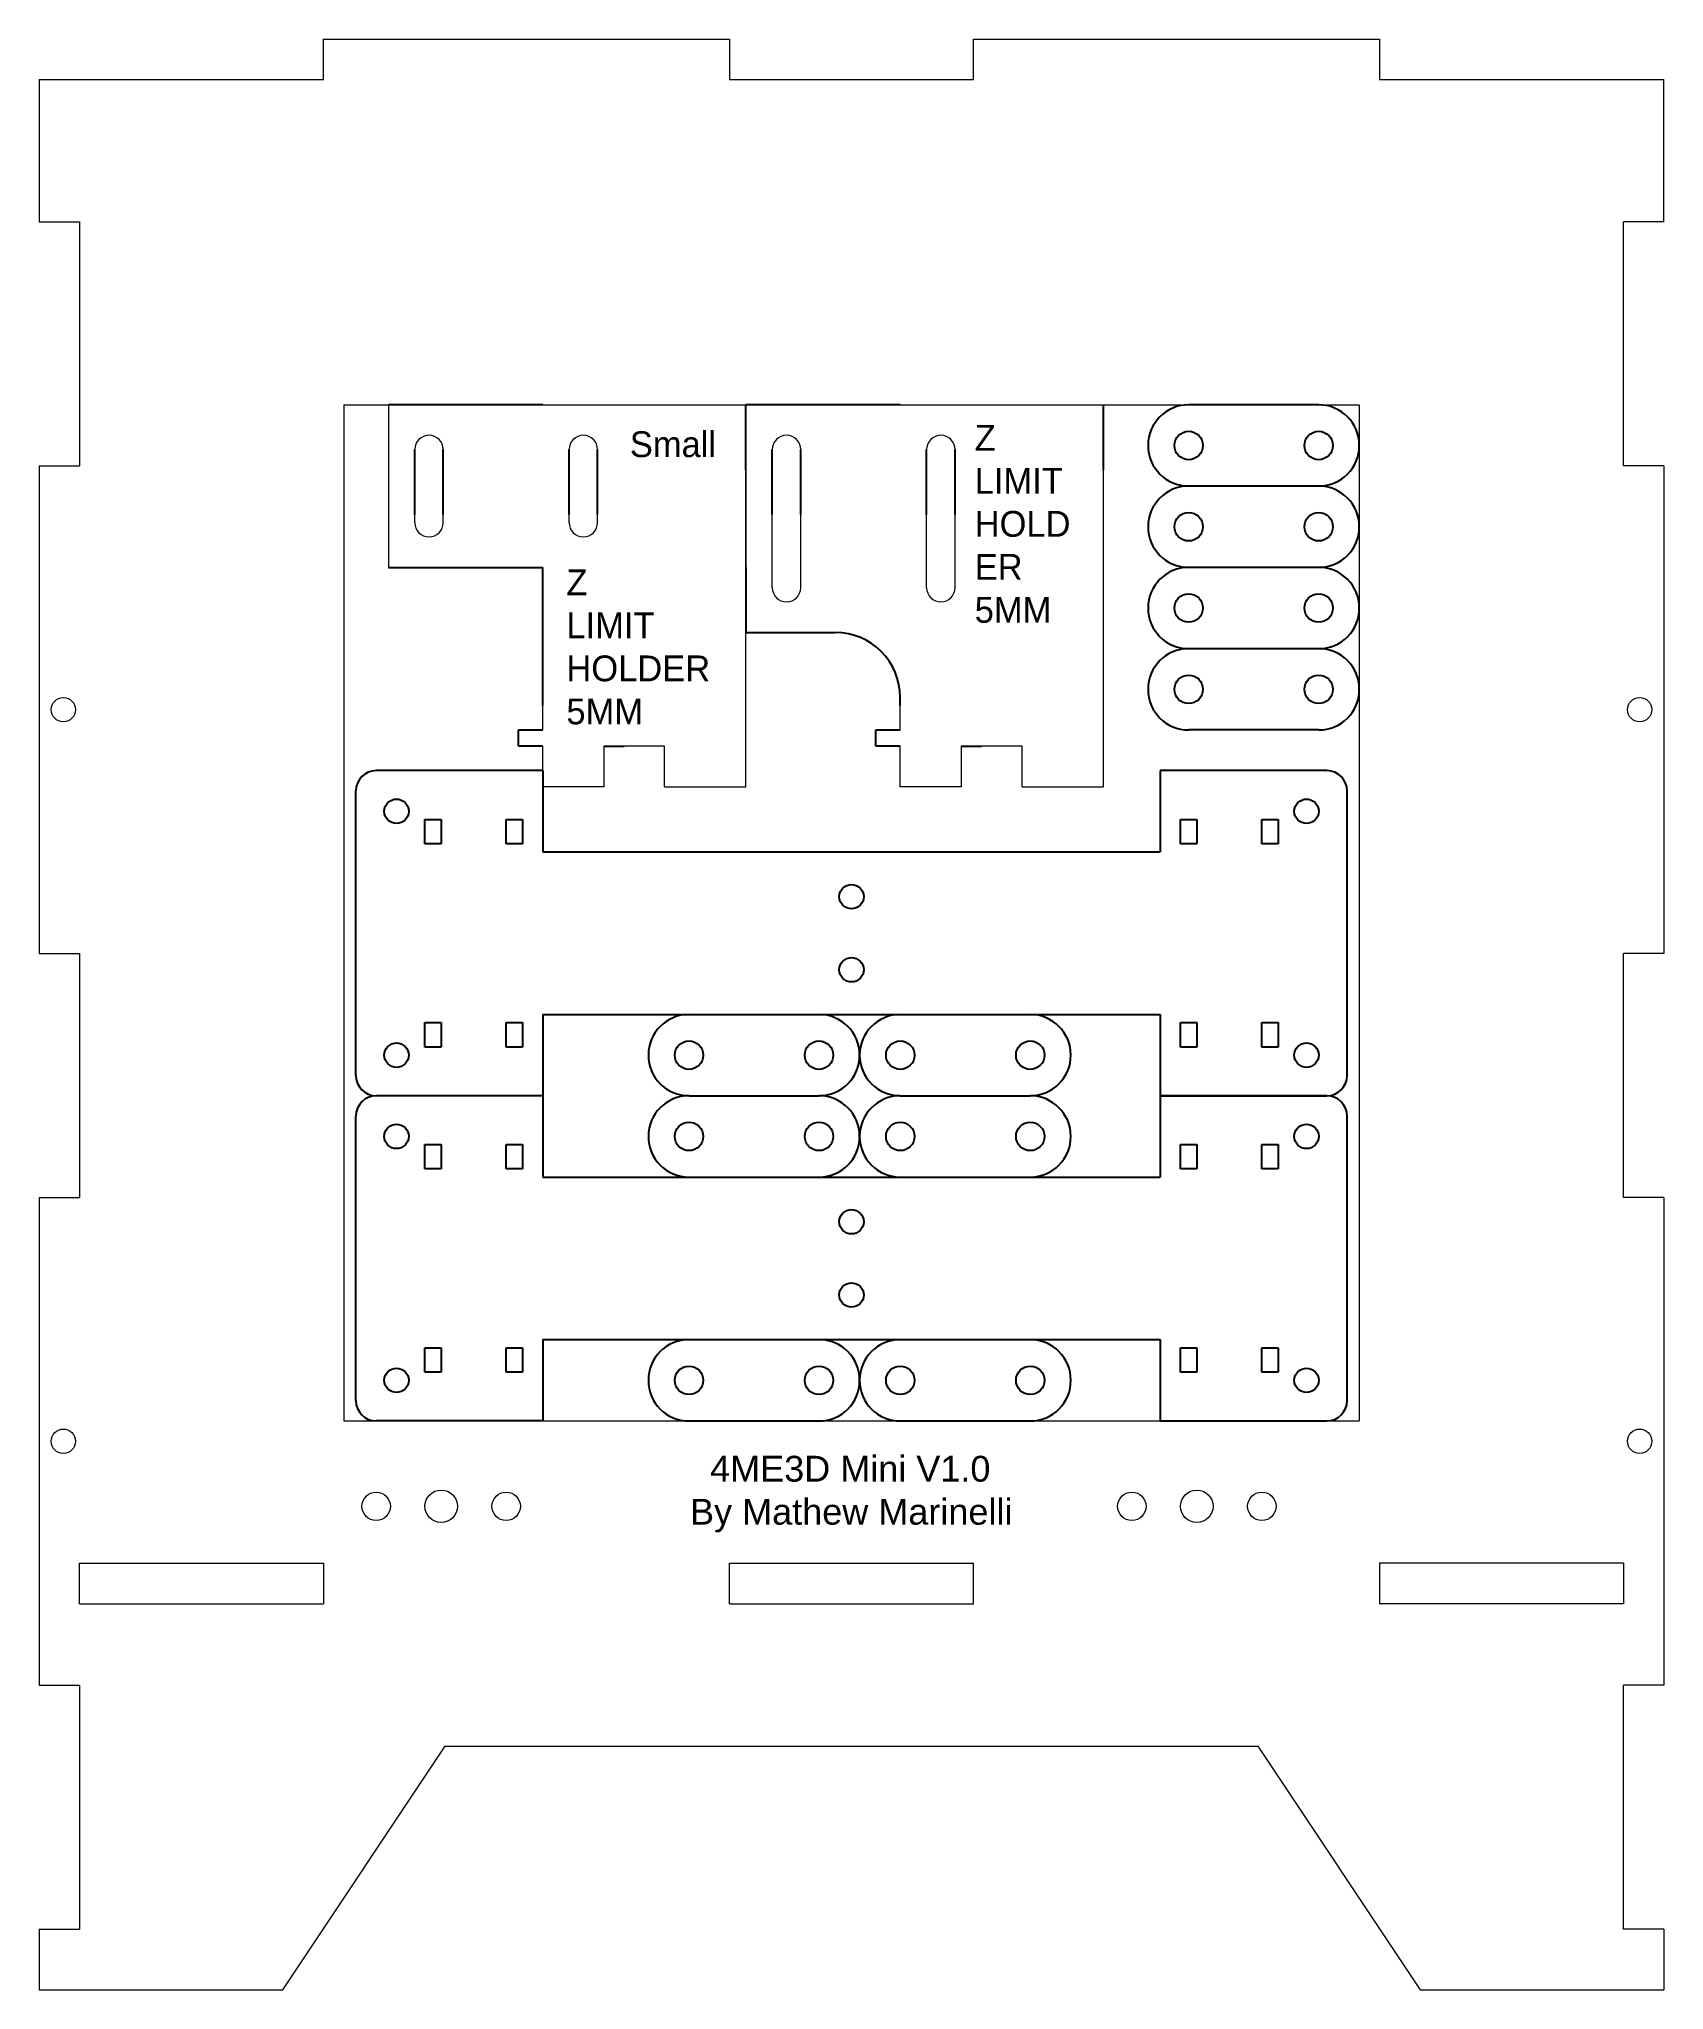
# Model space of a CAD drawing. Header units: millimetres. Extents: x -100 to 100, y -100 to 140.
import ezdxf

# ---------------------------------------------------------------- set-up
doc = ezdxf.new("R2010")
doc.units = ezdxf.units.MM

msp = doc.modelspace()

# ---------------------------------------------------------------- linework, layer by layer
at = {"color": 1, "linetype": 'Continuous', "lineweight": 15}
for p, q in [((-65, 135), (-65, 140)), ((-65, 140), (-15, 140)), ((-15, 140), (-15, 135)), ((15, 135), (15, 140)), ((15, 140), (65, 140)), ((65, 140), (65, 135)), ((-100, 135), (-100, 117.5)), ((-100, 135), (-65, 135)), ((-15, 135), (15, 135)), ((65, 135), (100, 135)), ((100, 117.5), (100, 135)), ((-100, 117.5), (-95, 117.5)), ((-95, 117.5), (-95, 87.5)), ((100, 117.5), (95, 117.5)), ((95, 87.5), (95, 117.5)), ((-62.5, 95), (62.5, 95)), ((-62.5, 95), (-62.5, -30)), ((-57, 95), (-57, 75)), ((-38, 95), (-13, 95)), ((-13, 95), (-13, 75)), ((6, 95), (31, 95)), ((62.5, 95), (62.5, -30)), ((-53.75, 80.5), (-53.75, 89.5)), ((-50.25, 80.5), (-50.25, 89.5)), ((-34.75, 80.5), (-34.75, 89.5)), ((-31.25, 80.5), (-31.25, 89.5)), ((-100, 87.5), (-100, 27.5)), ((-100, 87.5), (-95, 87.5)), ((-13, 48), (-13, 87)), ((31, 48), (31, 87)), ((100, 87.5), (95, 87.5)), ((100, 87.5), (100, 27.5)), ((-9.75, 72.5), (-9.75, 81.5)), ((-6.25, 72.5), (-6.25, 81.5)), ((9.25, 72.5), (9.25, 81.5)), ((9.25, 72.5), (9.25, 81.5)), ((12.75, 72.5), (12.75, 81.5)), ((12.75, 72.5), (12.75, 81.5)), ((-38, 55), (-38, 58)), ((6, 55), (6, 58)), ((-38, 48), (-38, 53)), ((-30.5, 53), (-30.5, 48)), ((-23, 53), (-28, 53)), ((-23, 48), (-23, 53)), ((6, 48), (6, 53)), ((13.5, 53), (13.5, 48)), ((21, 53), (16, 53)), ((21, 48), (21, 53)), ((-30.5, 48), (-38, 48)), ((-23, 48), (-13, 48)), ((13.5, 48), (6, 48)), ((21, 48), (31, 48)), ((-100, 27.5), (-95, 27.5)), ((-95, 27.5), (-95, -2.5)), ((100, 27.5), (95, 27.5)), ((95, -2.5), (95, 27.5)), ((-100, -2.5), (-100, -62.5)), ((-100, -2.5), (-95, -2.5)), ((100, -2.5), (95, -2.5)), ((100, -2.5), (100, -62.5)), ((-62.5, -30), (62.5, -30)), ((-95, -47.5), (-65, -47.5)), ((-95, -52.5), (-95, -47.5)), ((-65, -47.5), (-65, -52.5)), ((-15, -47.5), (15, -47.5)), ((-15, -52.5), (-15, -47.5)), ((15, -52.5), (15, -47.5)), ((95, -47.5), (65, -47.5)), ((65, -47.5), (65, -52.5)), ((95, -47.5), (95, -52.5)), ((-95, -52.5), (-65, -52.5)), ((-15, -52.5), (15, -52.5)), ((95, -52.5), (65, -52.5)), ((-100, -62.5), (-95, -62.5)), ((-95, -62.5), (-95, -92.5)), ((100, -62.5), (95, -62.5)), ((95, -92.5), (95, -62.5)), ((-70, -100), (-50, -70)), ((-50, -70), (50, -70)), ((50, -70), (70, -100)), ((-100, -92.5), (-100, -100)), ((-100, -92.5), (-95, -92.5)), ((100, -92.5), (95, -92.5)), ((100, -92.5), (100, -100)), ((-100, -100), (-70, -100)), ((70, -100), (100, -100))]:
    msp.add_line(p, q, dxfattribs=at)
at = {"color": 1}
for p, q in [((-38, 95), (-57, 95)), ((6, 95), (-13, 95)), ((-13, 87), (-13, 95)), ((31, 87), (31, 95)), ((57.5, 95), (41.5, 95)), ((-53.75, 81.5), (-53.75, 89.5)), ((-50.25, 81.5), (-50.25, 89.5)), ((-34.75, 81.5), (-34.75, 89.5)), ((-31.25, 81.5), (-31.25, 89.5)), ((-9.75, 81.5), (-9.75, 89.5)), ((-6.25, 81.5), (-6.25, 89.5)), ((9.25, 81.5), (9.25, 89.5)), ((12.75, 81.5), (12.75, 89.5)), ((57.5, 85), (41.5, 85)), ((57.5, 85), (41.5, 85)), ((-57, 75), (-38, 75)), ((-38, 58), (-38, 75)), ((-13, 75), (-13, 67)), ((57.5, 75), (41.5, 75)), ((57.5, 75), (41.5, 75)), ((-13, 67), (-2, 67)), ((57.5, 65), (41.5, 65)), ((57.5, 65), (41.5, 65)), ((6, 58), (6, 59)), ((-41, 53), (-41, 55)), ((-41, 55), (-38, 55)), ((-38, 53), (-41, 53)), ((-30.5, 53), (-28, 53)), ((3, 53), (3, 55)), ((3, 55), (6, 55)), ((6, 53), (3, 53)), ((13.5, 53), (16, 53)), ((57.5, 55), (41.5, 55)), ((-20, 20), (-4, 20)), ((6, 20), (22, 20)), ((-20, 10), (-4, 10)), ((6, 10), (22, 10)), ((-20, -20), (-4, -20)), ((6, -20), (22, -20)), ((-20, -30), (-4, -30)), ((6, -30), (22, -30))]:
    msp.add_line(p, q, dxfattribs=at)
at = {"color": 1, "linetype": 'Continuous'}
for p, q in [((-38, 50), (-58.5, 50)), ((-38, 50), (-38, 40)), ((38, 50), (38, 40)), ((58.5, 50), (38, 50)), ((-61, 12.5), (-61, 47.5)), ((61, 12.5), (61, 47.5)), ((-52.5, 44), (-50.5, 44)), ((-52.5, 41), (-52.5, 44)), ((-50.5, 44), (-50.5, 41)), ((-42.5, 44), (-40.5, 44)), ((-42.5, 41), (-42.5, 44)), ((-40.5, 44), (-40.5, 41)), ((40.5, 44), (42.5, 44)), ((40.5, 41), (40.5, 44)), ((42.5, 44), (42.5, 41)), ((50.5, 44), (52.5, 44)), ((50.5, 41), (50.5, 44)), ((52.5, 44), (52.5, 41)), ((-50.5, 41), (-52.5, 41)), ((-40.5, 41), (-42.5, 41)), ((42.5, 41), (40.5, 41)), ((52.5, 41), (50.5, 41)), ((-38, 40), (38, 40)), ((-38, 20), (38, 20)), ((-38, 20), (-38, 10)), ((38, 20), (38, 10)), ((-52.5, 19), (-50.5, 19)), ((-52.5, 16), (-52.5, 19)), ((-50.5, 19), (-50.5, 16)), ((-42.5, 16), (-42.5, 19)), ((-42.5, 19), (-40.5, 19)), ((-40.5, 19), (-40.5, 16)), ((40.5, 19), (42.5, 19)), ((40.5, 16), (40.5, 19)), ((42.5, 19), (42.5, 16)), ((50.5, 16), (50.5, 19)), ((50.5, 19), (52.5, 19)), ((52.5, 19), (52.5, 16)), ((-50.5, 16), (-52.5, 16)), ((-40.5, 16), (-42.5, 16)), ((42.5, 16), (40.5, 16)), ((52.5, 16), (50.5, 16)), ((-38, 10), (-58.5, 10)), ((-38, 10), (-58.5, 10)), ((-38, 10), (-38, 0)), ((38, 10), (38, 0)), ((58.5, 10), (38, 10)), ((38, 10), (58.5, 10)), ((-61, -27.5), (-61, 7.5)), ((61, -27.5), (61, 7.5)), ((-52.5, 4), (-50.5, 4)), ((-52.5, 1), (-52.5, 4)), ((-50.5, 4), (-50.5, 1)), ((-42.5, 4), (-40.5, 4)), ((-42.5, 1), (-42.5, 4)), ((-40.5, 4), (-40.5, 1)), ((40.5, 4), (42.5, 4)), ((40.5, 1), (40.5, 4)), ((42.5, 4), (42.5, 1)), ((50.5, 4), (52.5, 4)), ((50.5, 1), (50.5, 4)), ((52.5, 4), (52.5, 1)), ((-50.5, 1), (-52.5, 1)), ((-40.5, 1), (-42.5, 1)), ((42.5, 1), (40.5, 1)), ((52.5, 1), (50.5, 1)), ((-38, 0), (38, 0)), ((-52.5, -21), (-50.5, -21)), ((-52.5, -24), (-52.5, -21)), ((-50.5, -21), (-50.5, -24)), ((-42.5, -24), (-42.5, -21)), ((-42.5, -21), (-40.5, -21)), ((-40.5, -21), (-40.5, -24)), ((-38, -20), (38, -20)), ((-38, -20), (-38, -30)), ((38, -20), (38, -30)), ((40.5, -21), (42.5, -21)), ((40.5, -24), (40.5, -21)), ((42.5, -21), (42.5, -24)), ((50.5, -24), (50.5, -21)), ((50.5, -21), (52.5, -21)), ((52.5, -21), (52.5, -24)), ((-50.5, -24), (-52.5, -24)), ((-40.5, -24), (-42.5, -24)), ((42.5, -24), (40.5, -24)), ((52.5, -24), (50.5, -24)), ((-38, -30), (-58.5, -30)), ((38, -30), (58.5, -30))]:
    msp.add_line(p, q, dxfattribs=at)
at = {"color": 1}
for centre in [(41.5, 90), (57.5, 90), (41.5, 80), (57.5, 80), (41.5, 70), (57.5, 70), (41.5, 60), (57.5, 60), (-20, 15), (-4, 15), (6, 15), (22, 15), (-20, 5), (-4, 5), (6, 5), (22, 5), (-20, -25), (-4, -25), (6, -25), (22, -25)]:
    msp.add_circle(centre, 1.75, dxfattribs=at)
at = {"color": 1, "linetype": 'Continuous', "lineweight": 15}
for centre, radius in [((-97, 57.5), 1.5), ((97, 57.5), 1.5), ((-97, -32.5), 1.5), ((97, -32.5), 1.5), ((-58.5, -40.5), 1.75), ((-50.5, -40.5), 2), ((-42.5, -40.5), 1.75), ((34.5, -40.5), 1.75), ((42.5, -40.5), 2), ((50.5, -40.5), 1.75)]:
    msp.add_circle(centre, radius, dxfattribs=at)
at = {"color": 1, "linetype": 'Continuous'}
for centre in [(-56, 45), (56, 45), (0, 34.5), (0, 25.5), (-56, 15), (56, 15), (-56, 5), (56, 5), (0, -5.5), (0, -14.5), (-56, -25), (56, -25)]:
    msp.add_circle(centre, 1.5, dxfattribs=at)
at = {"color": 1}
for centre, radius, start, end in [((41.5, 90), 5, 90, 270), ((57.5, 90), 5, 270, 90), ((41.5, 80), 5, 90, 270), ((57.5, 80), 5, 270, 90), ((41.5, 70), 5, 90, 270), ((57.5, 70), 5, 270, 90), ((-2, 59), 8, 0, 90), ((41.5, 60), 5, 90, 270), ((57.5, 60), 5, 270, 90), ((-20, 15), 5, 90, 270), ((-4, 15), 5, 270, 90), ((6, 15), 5, 90, 270), ((22, 15), 5, 270, 90), ((-20, 5), 5, 90, 270), ((-4, 5), 5, 270, 90), ((6, 5), 5, 90, 270), ((22, 5), 5, 270, 90), ((-20, -25), 5, 90, 270), ((-4, -25), 5, 270, 90), ((6, -25), 5, 90, 270), ((22, -25), 5, 270, 90)]:
    msp.add_arc(centre, radius, start, end, dxfattribs=at)
at = {"color": 1, "linetype": 'Continuous', "lineweight": 15}
for centre, start, end in [((-52, 89.5), 0, 180), ((-33, 89.5), 0, 180), ((-8, 89.5), 0, 180), ((11, 89.5), 0, 180), ((-52, 80.5), 180, 0), ((-33, 80.5), 180, 0), ((-8, 72.5), 180, 0), ((11, 72.5), 180, 0)]:
    msp.add_arc(centre, 1.75, start, end, dxfattribs=at)
at = {"color": 1, "linetype": 'Continuous'}
for centre, start, end in [((-58.5, 47.5), 90, 180), ((58.5, 47.5), 360, 90), ((-58.5, 12.5), 180, 270), ((58.5, 12.5), 270, 0), ((-58.5, 7.5), 90, 180), ((58.5, 7.5), 360, 90), ((-58.5, -27.5), 180, 270), ((58.5, -27.5), 270, 0)]:
    msp.add_arc(centre, 2.5, start, end, dxfattribs=at)

# ---------------------------------------------------------------- texts
at = {"color": 5, "char_height": 3.175, "attachment_point": 1}
for s, width, heights, insert in [('Small', 4.6486, [0], (-27.28, 91.74)), ('Z\\PLIMIT\\PHOLD\\PER 5MM', 14.1985, [0], (15.16, 92.53)), ('Z\\PLIMIT\\PHOLDER 5MM ', 21.0423, [25.24], (-35.09, 74.75)), ('{\\fArial|b0|i0|c0|p34;  4ME3D Mini V1.0\\PBy Mathew Marinelli}', 53.4846, [20.05], (-19.87, -34.29))]:
    msp.add_mtext_dynamic_manual_height_columns(s, width=width, gutter_width=15.88, heights=heights, dxfattribs=dict(at, insert=insert))

doc.saveas('drawing.dxf')
